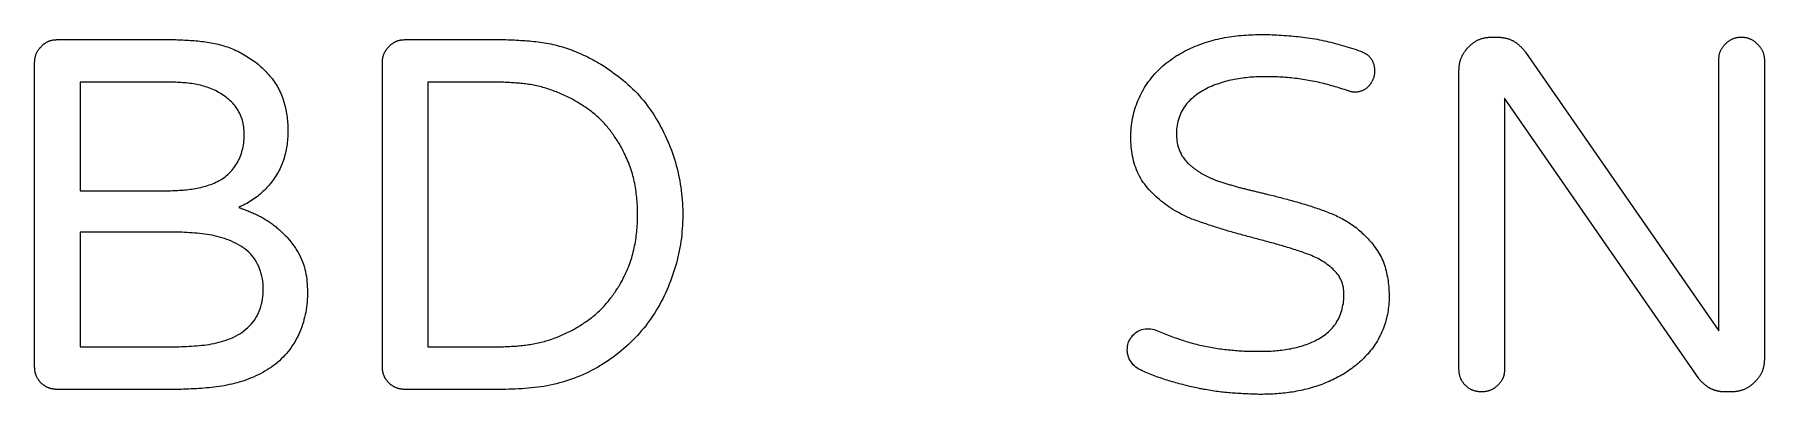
# Model space of a CAD drawing. Extents: x 36.3 to 102.8, y 188.6 to 194.6.
# Drawn here: x 36.34 to 65.16, y 188.58 to 194.58 of the extents above; entities that cross this region are included whole.
import ezdxf

# ---------------------------------------------------------------- set-up
doc = ezdxf.new("R2010")
doc.units = 0
doc.layers.add('CALQUE_1', color=7, linetype='CONTINUOUS')

msp = doc.modelspace()

# ---------------------------------------------------------------- linework, layer by layer
at = {"layer": 'CALQUE_1', "color": 7}
for points in [[(55.619, 191.509), (55.583, 191.525), (55.547, 191.541), (55.511, 191.558), (55.475, 191.575), (55.44, 191.592), (55.405, 191.61), (55.37, 191.629), (55.336, 191.648), (55.302, 191.669), (55.268, 191.69), (55.235, 191.712), (55.203, 191.735), (55.171, 191.758), (55.14, 191.782), (55.108, 191.807), (55.078, 191.832), (55.048, 191.858), (55.018, 191.884), (54.989, 191.911), (54.961, 191.938), (54.933, 191.967), (54.906, 191.996), (54.88, 192.026), (54.855, 192.056), (54.831, 192.088), (54.808, 192.12), (54.786, 192.153), (54.765, 192.187), (54.745, 192.221), (54.727, 192.256), (54.71, 192.292), (54.695, 192.329), (54.681, 192.366), (54.668, 192.403), (54.656, 192.441), (54.646, 192.479), (54.637, 192.518), (54.628, 192.557), (54.621, 192.596), (54.615, 192.635), (54.61, 192.674), (54.606, 192.714), (54.603, 192.753), (54.601, 192.793), (54.6, 192.832), (54.6, 192.872), (54.6, 192.911), (54.602, 192.951), (54.604, 192.99), (54.607, 193.03), (54.611, 193.069), (54.616, 193.109), (54.622, 193.148), (54.629, 193.187), (54.637, 193.225), (54.646, 193.264), (54.656, 193.302), (54.667, 193.34), (54.679, 193.378), (54.692, 193.415), (54.706, 193.453), (54.721, 193.489), (54.737, 193.525), (54.754, 193.561), (54.772, 193.597), (54.79, 193.631), (54.81, 193.666), (54.83, 193.7), (54.852, 193.733), (54.874, 193.766), (54.896, 193.799), (54.92, 193.831), (54.944, 193.862), (54.969, 193.893), (54.995, 193.923), (55.022, 193.952), (55.049, 193.98), (55.077, 194.008), (55.106, 194.035), (55.135, 194.062), (55.165, 194.088), (55.196, 194.113), (55.227, 194.137), (55.259, 194.16), (55.292, 194.183), (55.325, 194.205), (55.358, 194.227), (55.392, 194.247), (55.426, 194.267), (55.46, 194.287), (55.495, 194.305), (55.53, 194.323), (55.566, 194.341), (55.602, 194.358), (55.638, 194.374), (55.674, 194.389), (55.711, 194.404), (55.748, 194.418), (55.785, 194.432), (55.823, 194.445), (55.86, 194.457), (55.898, 194.469), (55.936, 194.48), (55.974, 194.491), (56.012, 194.5), (56.051, 194.51), (56.09, 194.518), (56.128, 194.526), (56.167, 194.534), (56.206, 194.54), (56.245, 194.547), (56.284, 194.552), (56.324, 194.557), (56.363, 194.562), (56.402, 194.566), (56.442, 194.57), (56.481, 194.573), (56.521, 194.576), (56.56, 194.578), (56.6, 194.58), (56.639, 194.582), (56.679, 194.583), (56.718, 194.584), (56.758, 194.584), (56.797, 194.584), (56.837, 194.584), (56.876, 194.583), (56.916, 194.583), (56.955, 194.582), (56.995, 194.58), (57.034, 194.578), (57.074, 194.576), (57.113, 194.574), (57.153, 194.571), (57.192, 194.569), (57.232, 194.565), (57.271, 194.562), (57.311, 194.558), (57.35, 194.554), (57.389, 194.55), (57.429, 194.546), (57.468, 194.541), (57.507, 194.536), (57.546, 194.53), (57.586, 194.524), (57.625, 194.518), (57.664, 194.512), (57.703, 194.505), (57.742, 194.498), (57.78, 194.49), (57.819, 194.482), (57.858, 194.474), (57.896, 194.465), (57.935, 194.456), (57.973, 194.446), (58.011, 194.436), (58.049, 194.426), (58.087, 194.415), (58.125, 194.404), (58.163, 194.392), (58.201, 194.381), (58.239, 194.369), (58.276, 194.357), (58.314, 194.345), (58.352, 194.333), (58.389, 194.321), (58.427, 194.308)], [(60.067, 193.991), (60.068, 194.003), (60.069, 194.015), (60.069, 194.027), (60.07, 194.039), (60.072, 194.051), (60.073, 194.063), (60.074, 194.075), (60.076, 194.087), (60.078, 194.099), (60.08, 194.111), (60.082, 194.123), (60.085, 194.134), (60.088, 194.146), (60.091, 194.158), (60.095, 194.169), (60.099, 194.181), (60.103, 194.192), (60.108, 194.203), (60.113, 194.214), (60.118, 194.225), (60.123, 194.236), (60.129, 194.247), (60.135, 194.257), (60.141, 194.268), (60.148, 194.278), (60.154, 194.288), (60.161, 194.298), (60.168, 194.308), (60.175, 194.317), (60.183, 194.327), (60.191, 194.336), (60.198, 194.346), (60.206, 194.355), (60.215, 194.364), (60.223, 194.372), (60.231, 194.381), (60.24, 194.389), (60.249, 194.398), (60.258, 194.406), (60.267, 194.414), (60.276, 194.422), (60.285, 194.43), (60.295, 194.437), (60.304, 194.444), (60.314, 194.451), (60.324, 194.458), (60.334, 194.465), (60.344, 194.471), (60.355, 194.478), (60.366, 194.483), (60.376, 194.489), (60.387, 194.494), (60.398, 194.5), (60.409, 194.504), (60.421, 194.509), (60.432, 194.513), (60.443, 194.517), (60.455, 194.52), (60.467, 194.524), (60.478, 194.526), (60.49, 194.529), (60.502, 194.531), (60.514, 194.533), (60.526, 194.535), (60.538, 194.536), (60.55, 194.537), (60.562, 194.539), (60.574, 194.54), (60.586, 194.541), (60.598, 194.541), (60.61, 194.542)], [(60.61, 194.542), (60.719, 194.542)], [(60.719, 194.542), (60.73, 194.541), (60.742, 194.54), (60.753, 194.539), (60.765, 194.538), (60.777, 194.537), (60.788, 194.535), (60.8, 194.534), (60.811, 194.532), (60.822, 194.53), (60.834, 194.528), (60.845, 194.526), (60.856, 194.523), (60.867, 194.521), (60.878, 194.518), (60.889, 194.514), (60.9, 194.511), (60.911, 194.507), (60.922, 194.502), (60.932, 194.498), (60.943, 194.493), (60.953, 194.488), (60.964, 194.483), (60.974, 194.477), (60.984, 194.471), (60.994, 194.465), (61.004, 194.459), (61.013, 194.452), (61.023, 194.446), (61.032, 194.439), (61.041, 194.431), (61.05, 194.424), (61.059, 194.417), (61.068, 194.409), (61.076, 194.401), (61.084, 194.393), (61.093, 194.385), (61.101, 194.377), (61.109, 194.369), (61.117, 194.361), (61.125, 194.352), (61.133, 194.344), (61.14, 194.335), (61.148, 194.326), (61.156, 194.318), (61.163, 194.309), (61.171, 194.3), (61.178, 194.292)], [(64.396, 194.158), (64.396, 194.168), (64.397, 194.178), (64.398, 194.188), (64.399, 194.198), (64.4, 194.208), (64.401, 194.218), (64.402, 194.228), (64.404, 194.238), (64.405, 194.248), (64.408, 194.258), (64.41, 194.267), (64.413, 194.277), (64.416, 194.287), (64.419, 194.296), (64.423, 194.306), (64.427, 194.315), (64.431, 194.324), (64.436, 194.333), (64.441, 194.342), (64.446, 194.351), (64.451, 194.359), (64.457, 194.367), (64.463, 194.376), (64.469, 194.384), (64.475, 194.392), (64.481, 194.399), (64.488, 194.407), (64.494, 194.415), (64.501, 194.422), (64.508, 194.429), (64.515, 194.436), (64.523, 194.443), (64.53, 194.45), (64.538, 194.457), (64.545, 194.464), (64.553, 194.47), (64.561, 194.476), (64.569, 194.482), (64.578, 194.487), (64.586, 194.493), (64.595, 194.498), (64.604, 194.503), (64.613, 194.507), (64.622, 194.511), (64.631, 194.515), (64.64, 194.519), (64.65, 194.523), (64.66, 194.526), (64.669, 194.529), (64.679, 194.531), (64.689, 194.534), (64.699, 194.536), (64.709, 194.537), (64.719, 194.539), (64.729, 194.54), (64.739, 194.541), (64.749, 194.542), (64.759, 194.542), (64.769, 194.542), (64.779, 194.542), (64.789, 194.542), (64.799, 194.541), (64.809, 194.541), (64.819, 194.54), (64.829, 194.538), (64.839, 194.537), (64.849, 194.535), (64.859, 194.533), (64.869, 194.53), (64.878, 194.528), (64.888, 194.525), (64.897, 194.521), (64.907, 194.518), (64.916, 194.514), (64.925, 194.51), (64.935, 194.505), (64.943, 194.501), (64.952, 194.496), (64.961, 194.491), (64.969, 194.485), (64.977, 194.479), (64.985, 194.473), (64.993, 194.467), (65.001, 194.461), (65.009, 194.454), (65.016, 194.447), (65.024, 194.44), (65.031, 194.433), (65.038, 194.426), (65.045, 194.419), (65.052, 194.412), (65.059, 194.405), (65.066, 194.397), (65.072, 194.39), (65.079, 194.382), (65.085, 194.374), (65.091, 194.366), (65.097, 194.358), (65.103, 194.349), (65.108, 194.341), (65.113, 194.332), (65.118, 194.323), (65.123, 194.314), (65.127, 194.305), (65.131, 194.296), (65.134, 194.286), (65.138, 194.277), (65.141, 194.267), (65.143, 194.258), (65.146, 194.248), (65.148, 194.238), (65.149, 194.228), (65.151, 194.218), (65.152, 194.208), (65.153, 194.198), (65.154, 194.188), (65.155, 194.178), (65.155, 194.168), (65.156, 194.158)], [(36.336, 194.116), (36.336, 194.125), (36.337, 194.133), (36.337, 194.141), (36.338, 194.15), (36.339, 194.158), (36.339, 194.166), (36.34, 194.175), (36.341, 194.183), (36.343, 194.191), (36.344, 194.2), (36.346, 194.208), (36.348, 194.216), (36.35, 194.224), (36.352, 194.232), (36.354, 194.24), (36.357, 194.248), (36.36, 194.256), (36.363, 194.264), (36.366, 194.272), (36.37, 194.279), (36.374, 194.287), (36.378, 194.295), (36.382, 194.302), (36.386, 194.309), (36.39, 194.316), (36.395, 194.323), (36.4, 194.33), (36.405, 194.337), (36.41, 194.344), (36.415, 194.35), (36.42, 194.357), (36.426, 194.363), (36.431, 194.37), (36.437, 194.376), (36.443, 194.382), (36.449, 194.388), (36.454, 194.394), (36.461, 194.4), (36.467, 194.406), (36.473, 194.411), (36.479, 194.417), (36.486, 194.422), (36.492, 194.427), (36.499, 194.432), (36.506, 194.437), (36.513, 194.442), (36.52, 194.447), (36.527, 194.451), (36.534, 194.456), (36.541, 194.46), (36.549, 194.464), (36.556, 194.467), (36.564, 194.471), (36.572, 194.474), (36.58, 194.477), (36.588, 194.48), (36.596, 194.483), (36.604, 194.485), (36.612, 194.488), (36.62, 194.49), (36.628, 194.491), (36.636, 194.493), (36.645, 194.494), (36.653, 194.495), (36.661, 194.496), (36.67, 194.497), (36.678, 194.498), (36.686, 194.499), (36.695, 194.499), (36.703, 194.5), (36.712, 194.501)], [(36.712, 194.501), (38.684, 194.501)], [(38.684, 194.501), (38.715, 194.499), (38.746, 194.498), (38.777, 194.496), (38.808, 194.495), (38.839, 194.493), (38.871, 194.492), (38.902, 194.49), (38.933, 194.488), (38.964, 194.486), (38.995, 194.483), (39.026, 194.481), (39.057, 194.478), (39.088, 194.475), (39.119, 194.471), (39.15, 194.467), (39.181, 194.463), (39.212, 194.459), (39.243, 194.454), (39.274, 194.448), (39.305, 194.442), (39.335, 194.436), (39.366, 194.429), (39.396, 194.422), (39.427, 194.414), (39.457, 194.406), (39.487, 194.397), (39.517, 194.388), (39.547, 194.378), (39.576, 194.368), (39.605, 194.357), (39.634, 194.345), (39.663, 194.333), (39.691, 194.32), (39.719, 194.306), (39.747, 194.292), (39.774, 194.277), (39.801, 194.262), (39.828, 194.246), (39.854, 194.23), (39.881, 194.214), (39.907, 194.197), (39.933, 194.18), (39.959, 194.162), (39.985, 194.145), (40.011, 194.127), (40.037, 194.109), (40.063, 194.091)], [(42.13, 194.116), (42.13, 194.125), (42.131, 194.133), (42.131, 194.141), (42.132, 194.15), (42.133, 194.158), (42.134, 194.166), (42.134, 194.175), (42.136, 194.183), (42.137, 194.191), (42.138, 194.2), (42.14, 194.208), (42.142, 194.216), (42.144, 194.224), (42.146, 194.232), (42.148, 194.24), (42.151, 194.248), (42.154, 194.256), (42.157, 194.264), (42.161, 194.272), (42.164, 194.279), (42.168, 194.287), (42.172, 194.295), (42.176, 194.302), (42.18, 194.309), (42.185, 194.316), (42.189, 194.323), (42.194, 194.33), (42.199, 194.337), (42.204, 194.344), (42.209, 194.35), (42.214, 194.357), (42.22, 194.363), (42.225, 194.37), (42.231, 194.376), (42.237, 194.382), (42.243, 194.388), (42.249, 194.394), (42.255, 194.4), (42.261, 194.406), (42.267, 194.411), (42.273, 194.417), (42.28, 194.422), (42.286, 194.427), (42.293, 194.432), (42.3, 194.437), (42.307, 194.442), (42.314, 194.447), (42.321, 194.451), (42.328, 194.456), (42.336, 194.46), (42.343, 194.464), (42.351, 194.467), (42.358, 194.471), (42.366, 194.474), (42.374, 194.477), (42.382, 194.48), (42.39, 194.483), (42.398, 194.485), (42.406, 194.488), (42.414, 194.49), (42.422, 194.491), (42.43, 194.493), (42.439, 194.494), (42.447, 194.495), (42.455, 194.496), (42.464, 194.497), (42.472, 194.498), (42.48, 194.499), (42.489, 194.499), (42.497, 194.5), (42.506, 194.501)], [(42.506, 194.501), (44.185, 194.501)], [(44.185, 194.501), (44.221, 194.499), (44.257, 194.497), (44.293, 194.496), (44.329, 194.494), (44.365, 194.492), (44.401, 194.49), (44.437, 194.488), (44.473, 194.486), (44.509, 194.483), (44.544, 194.481), (44.58, 194.478), (44.616, 194.474), (44.652, 194.471), (44.687, 194.467), (44.723, 194.462), (44.759, 194.457), (44.794, 194.452), (44.83, 194.447), (44.865, 194.44), (44.901, 194.434), (44.936, 194.427), (44.972, 194.419), (45.007, 194.411), (45.042, 194.402), (45.077, 194.393), (45.111, 194.384), (45.146, 194.374), (45.18, 194.363), (45.215, 194.352), (45.249, 194.34), (45.282, 194.328), (45.316, 194.315), (45.349, 194.302), (45.382, 194.288), (45.415, 194.273), (45.448, 194.258), (45.48, 194.243), (45.512, 194.227), (45.545, 194.211), (45.577, 194.195), (45.608, 194.178), (45.64, 194.161), (45.672, 194.144), (45.704, 194.127), (45.735, 194.109), (45.767, 194.092), (45.798, 194.074)], [(58.427, 194.308), (58.436, 194.304), (58.444, 194.301), (58.453, 194.297), (58.462, 194.293), (58.47, 194.288), (58.479, 194.284), (58.487, 194.28), (58.495, 194.276), (58.504, 194.271), (58.512, 194.266), (58.52, 194.262), (58.527, 194.257), (58.535, 194.251), (58.543, 194.246), (58.55, 194.24), (58.557, 194.234), (58.564, 194.228), (58.571, 194.221), (58.577, 194.215), (58.583, 194.208), (58.589, 194.2), (58.595, 194.193), (58.601, 194.185), (58.606, 194.177), (58.611, 194.169), (58.616, 194.161), (58.621, 194.153), (58.625, 194.145), (58.629, 194.136), (58.633, 194.127), (58.637, 194.119), (58.64, 194.11), (58.643, 194.101), (58.646, 194.092), (58.648, 194.083), (58.651, 194.074), (58.653, 194.065), (58.655, 194.055), (58.656, 194.046), (58.657, 194.037), (58.659, 194.027), (58.659, 194.018), (58.66, 194.009), (58.661, 193.999), (58.661, 193.99), (58.661, 193.98), (58.661, 193.971), (58.661, 193.962), (58.66, 193.952), (58.66, 193.943), (58.659, 193.934), (58.658, 193.924), (58.656, 193.915), (58.655, 193.906), (58.653, 193.897), (58.651, 193.887), (58.648, 193.878), (58.646, 193.869), (58.643, 193.86), (58.64, 193.852), (58.637, 193.843), (58.633, 193.834), (58.629, 193.826), (58.625, 193.817), (58.621, 193.809), (58.617, 193.8), (58.612, 193.792), (58.607, 193.784), (58.602, 193.776), (58.597, 193.768), (58.592, 193.761), (58.586, 193.753), (58.581, 193.746), (58.575, 193.738), (58.569, 193.731), (58.562, 193.724), (58.556, 193.717), (58.549, 193.711), (58.543, 193.704), (58.536, 193.698), (58.529, 193.692), (58.521, 193.686), (58.514, 193.68), (58.506, 193.675), (58.498, 193.669), (58.49, 193.665), (58.482, 193.66), (58.474, 193.656), (58.465, 193.652), (58.457, 193.648), (58.448, 193.644), (58.439, 193.641), (58.43, 193.638), (58.421, 193.635), (58.412, 193.633), (58.403, 193.631), (58.394, 193.629), (58.385, 193.627), (58.375, 193.626), (58.366, 193.625), (58.357, 193.624), (58.347, 193.623), (58.338, 193.623), (58.329, 193.623), (58.319, 193.623), (58.31, 193.624), (58.301, 193.625), (58.291, 193.627), (58.282, 193.628), (58.273, 193.63), (58.264, 193.632), (58.255, 193.635), (58.246, 193.638), (58.237, 193.641), (58.228, 193.644), (58.219, 193.647), (58.211, 193.65), (58.202, 193.653), (58.193, 193.657)], [(61.178, 194.292), (64.396, 189.645), (64.396, 194.158)], [(36.336, 189.044), (36.336, 194.116)], [(40.063, 194.091), (40.084, 194.07), (40.106, 194.049), (40.128, 194.027), (40.149, 194.006), (40.17, 193.984), (40.191, 193.962), (40.212, 193.94), (40.232, 193.918), (40.252, 193.895), (40.272, 193.872), (40.291, 193.849), (40.309, 193.825), (40.327, 193.801), (40.344, 193.776), (40.36, 193.751), (40.375, 193.725), (40.39, 193.699), (40.404, 193.672), (40.418, 193.645), (40.43, 193.617), (40.443, 193.589), (40.454, 193.561), (40.465, 193.533), (40.475, 193.504), (40.484, 193.475), (40.493, 193.446), (40.501, 193.417), (40.509, 193.387), (40.516, 193.358), (40.522, 193.328), (40.528, 193.299), (40.533, 193.269), (40.538, 193.239), (40.542, 193.209), (40.545, 193.179), (40.548, 193.149), (40.551, 193.119), (40.553, 193.088), (40.554, 193.058), (40.555, 193.028), (40.556, 192.998), (40.556, 192.968), (40.555, 192.937), (40.554, 192.907), (40.552, 192.877), (40.55, 192.847), (40.548, 192.817), (40.545, 192.787), (40.541, 192.757), (40.537, 192.727), (40.532, 192.697), (40.527, 192.667), (40.521, 192.638), (40.514, 192.608), (40.507, 192.579), (40.499, 192.55), (40.491, 192.521), (40.481, 192.492), (40.471, 192.463), (40.461, 192.435), (40.449, 192.407), (40.437, 192.379), (40.425, 192.352), (40.411, 192.325), (40.397, 192.298), (40.382, 192.272), (40.367, 192.246), (40.351, 192.22), (40.334, 192.195), (40.317, 192.17), (40.299, 192.146), (40.28, 192.122), (40.262, 192.098), (40.242, 192.075), (40.222, 192.052), (40.202, 192.03), (40.181, 192.008), (40.16, 191.987), (40.138, 191.966), (40.116, 191.945), (40.093, 191.925), (40.07, 191.905), (40.047, 191.886), (40.023, 191.868), (39.999, 191.85), (39.974, 191.833), (39.949, 191.816), (39.923, 191.801), (39.897, 191.785), (39.871, 191.77), (39.844, 191.756), (39.818, 191.742), (39.791, 191.728), (39.764, 191.715), (39.737, 191.701)], [(42.13, 189.044), (42.13, 194.116)], [(45.798, 194.074), (45.842, 194.044), (45.886, 194.014), (45.929, 193.983), (45.972, 193.952), (46.015, 193.921), (46.058, 193.889), (46.1, 193.856), (46.141, 193.823), (46.182, 193.789), (46.222, 193.754), (46.261, 193.719), (46.299, 193.682), (46.337, 193.644), (46.374, 193.606), (46.409, 193.566), (46.444, 193.526), (46.479, 193.485), (46.512, 193.444), (46.544, 193.401), (46.576, 193.359), (46.606, 193.315), (46.636, 193.271), (46.665, 193.227), (46.693, 193.181), (46.72, 193.136), (46.747, 193.09), (46.772, 193.043), (46.797, 192.996), (46.821, 192.948), (46.844, 192.9), (46.866, 192.852), (46.887, 192.803), (46.907, 192.754), (46.927, 192.705), (46.945, 192.655), (46.963, 192.605), (46.98, 192.555), (46.996, 192.504), (47.012, 192.453), (47.026, 192.402), (47.04, 192.35), (47.052, 192.299), (47.064, 192.247), (47.075, 192.195), (47.085, 192.143), (47.094, 192.09), (47.102, 192.038), (47.11, 191.985), (47.116, 191.932), (47.122, 191.88), (47.126, 191.827), (47.13, 191.774), (47.132, 191.721), (47.134, 191.667), (47.135, 191.614), (47.135, 191.561), (47.134, 191.508), (47.133, 191.455), (47.13, 191.402), (47.127, 191.349), (47.122, 191.296), (47.117, 191.243), (47.111, 191.19), (47.104, 191.137), (47.095, 191.085), (47.087, 191.032), (47.077, 190.98), (47.066, 190.928), (47.054, 190.876), (47.042, 190.825), (47.028, 190.773), (47.014, 190.722), (46.999, 190.671), (46.983, 190.621), (46.966, 190.57), (46.948, 190.52), (46.929, 190.47), (46.91, 190.421), (46.89, 190.372), (46.869, 190.323), (46.847, 190.274), (46.824, 190.226), (46.8, 190.179), (46.776, 190.132), (46.75, 190.085), (46.724, 190.038), (46.697, 189.993), (46.669, 189.947), (46.641, 189.903), (46.611, 189.858), (46.58, 189.815), (46.549, 189.772), (46.517, 189.73), (46.484, 189.688), (46.45, 189.648), (46.415, 189.607), (46.379, 189.568), (46.343, 189.529), (46.305, 189.491), (46.268, 189.454), (46.229, 189.417), (46.19, 189.381), (46.15, 189.346), (46.11, 189.311), (46.068, 189.278), (46.027, 189.245), (45.984, 189.213), (45.941, 189.181), (45.898, 189.151), (45.854, 189.121), (45.809, 189.092), (45.764, 189.064), (45.718, 189.038), (45.672, 189.012), (45.625, 188.986), (45.577, 188.962), (45.529, 188.939), (45.481, 188.917), (45.432, 188.896), (45.383, 188.876), (45.333, 188.856), (45.283, 188.838), (45.233, 188.821), (45.182, 188.805), (45.131, 188.789), (45.08, 188.775), (45.029, 188.762), (44.977, 188.75), (44.925, 188.738), (44.873, 188.728), (44.82, 188.719), (44.768, 188.711), (44.715, 188.704), (44.663, 188.698), (44.61, 188.692), (44.557, 188.688), (44.504, 188.684), (44.451, 188.68), (44.398, 188.677), (44.345, 188.674), (44.292, 188.672), (44.239, 188.67), (44.185, 188.668)], [(60.067, 189.002), (60.067, 193.991)], [(65.156, 194.158), (65.156, 189.169)], [(38.625, 193.79), (37.096, 193.79), (37.096, 191.977), (38.483, 191.977)], [(38.483, 191.977), (38.513, 191.978), (38.543, 191.979), (38.572, 191.979), (38.602, 191.98), (38.632, 191.982), (38.661, 191.983), (38.691, 191.984), (38.721, 191.986), (38.75, 191.988), (38.78, 191.99), (38.81, 191.992), (38.839, 191.995), (38.869, 191.998), (38.898, 192.001), (38.928, 192.004), (38.957, 192.008), (38.987, 192.013), (39.016, 192.018), (39.045, 192.023), (39.074, 192.029), (39.103, 192.036), (39.132, 192.043), (39.161, 192.05), (39.19, 192.058), (39.218, 192.067), (39.246, 192.077), (39.275, 192.087), (39.302, 192.098), (39.33, 192.109), (39.357, 192.122), (39.384, 192.135), (39.41, 192.149), (39.436, 192.164), (39.461, 192.18), (39.486, 192.196), (39.51, 192.214), (39.533, 192.232), (39.556, 192.252), (39.578, 192.272), (39.599, 192.293), (39.619, 192.315), (39.638, 192.338), (39.657, 192.361), (39.674, 192.386), (39.691, 192.41), (39.706, 192.436), (39.721, 192.462), (39.735, 192.488), (39.747, 192.515), (39.759, 192.543), (39.77, 192.571), (39.78, 192.599), (39.788, 192.627), (39.796, 192.656), (39.803, 192.685), (39.81, 192.714), (39.815, 192.743), (39.819, 192.773), (39.823, 192.802), (39.826, 192.832), (39.827, 192.862), (39.828, 192.891), (39.829, 192.921), (39.828, 192.951), (39.827, 192.981), (39.824, 193.011), (39.821, 193.04), (39.817, 193.07), (39.812, 193.099), (39.805, 193.128), (39.797, 193.157), (39.789, 193.185), (39.778, 193.213), (39.767, 193.241), (39.754, 193.268), (39.741, 193.294), (39.726, 193.32), (39.71, 193.346), (39.693, 193.37), (39.675, 193.394), (39.656, 193.417), (39.636, 193.439), (39.616, 193.461), (39.594, 193.481), (39.572, 193.501), (39.549, 193.521), (39.526, 193.539), (39.502, 193.557), (39.477, 193.574), (39.452, 193.59), (39.427, 193.606), (39.401, 193.621), (39.375, 193.635), (39.349, 193.649), (39.322, 193.661), (39.295, 193.674), (39.267, 193.685), (39.239, 193.696), (39.211, 193.706), (39.183, 193.715), (39.155, 193.724), (39.126, 193.732), (39.097, 193.739), (39.068, 193.746), (39.039, 193.752), (39.01, 193.758), (38.981, 193.763), (38.951, 193.767), (38.922, 193.771), (38.892, 193.774), (38.863, 193.777), (38.833, 193.78), (38.803, 193.782), (38.774, 193.784), (38.744, 193.785), (38.714, 193.787), (38.685, 193.788), (38.655, 193.789), (38.625, 193.79)], [(44.093, 193.79), (42.89, 193.79), (42.89, 189.378), (44.093, 189.378)], [(45.297, 193.506), (45.273, 193.518), (45.249, 193.529), (45.225, 193.54), (45.201, 193.552), (45.176, 193.563), (45.152, 193.574), (45.128, 193.585), (45.104, 193.596), (45.079, 193.606), (45.055, 193.617), (45.031, 193.627), (45.006, 193.637), (44.981, 193.646), (44.956, 193.656), (44.931, 193.664), (44.906, 193.673), (44.881, 193.681), (44.855, 193.689), (44.83, 193.697), (44.804, 193.704), (44.779, 193.711), (44.753, 193.717), (44.727, 193.723), (44.701, 193.729), (44.675, 193.734), (44.649, 193.74), (44.623, 193.744), (44.596, 193.749), (44.57, 193.753), (44.544, 193.757), (44.517, 193.761), (44.491, 193.764), (44.465, 193.767), (44.438, 193.77), (44.412, 193.772), (44.385, 193.774), (44.359, 193.776), (44.332, 193.778), (44.306, 193.78), (44.279, 193.782), (44.253, 193.783), (44.226, 193.784), (44.2, 193.786), (44.173, 193.787), (44.147, 193.788), (44.12, 193.789), (44.093, 193.79)], [(58.193, 193.657), (58.162, 193.666), (58.131, 193.676), (58.1, 193.686), (58.068, 193.695), (58.037, 193.705), (58.006, 193.714), (57.975, 193.723), (57.943, 193.732), (57.912, 193.741), (57.881, 193.75), (57.849, 193.758), (57.817, 193.766), (57.786, 193.774), (57.754, 193.782), (57.722, 193.789), (57.691, 193.796), (57.659, 193.803), (57.627, 193.809), (57.595, 193.815), (57.562, 193.821), (57.53, 193.826), (57.498, 193.832), (57.466, 193.836), (57.434, 193.841), (57.401, 193.846), (57.369, 193.85), (57.336, 193.854), (57.304, 193.857), (57.271, 193.861), (57.239, 193.864), (57.207, 193.867), (57.174, 193.869), (57.141, 193.872), (57.109, 193.874), (57.076, 193.876), (57.044, 193.878), (57.011, 193.879), (56.979, 193.88), (56.946, 193.881), (56.913, 193.882), (56.881, 193.882), (56.848, 193.882), (56.816, 193.882), (56.783, 193.881), (56.75, 193.881), (56.718, 193.879), (56.685, 193.878), (56.652, 193.876), (56.62, 193.874), (56.587, 193.872), (56.555, 193.869), (56.522, 193.865), (56.49, 193.862), (56.458, 193.858), (56.425, 193.853), (56.393, 193.848), (56.361, 193.842), (56.329, 193.836), (56.297, 193.83), (56.265, 193.823), (56.233, 193.816), (56.201, 193.808), (56.17, 193.799), (56.138, 193.791), (56.107, 193.781), (56.076, 193.771), (56.045, 193.76), (56.014, 193.749), (55.984, 193.738), (55.954, 193.725), (55.924, 193.712), (55.894, 193.699), (55.865, 193.684), (55.836, 193.669), (55.807, 193.653), (55.779, 193.637), (55.751, 193.62), (55.724, 193.602), (55.697, 193.583), (55.671, 193.563), (55.645, 193.543), (55.62, 193.521), (55.596, 193.499), (55.573, 193.476), (55.551, 193.452), (55.53, 193.427), (55.51, 193.401), (55.491, 193.374), (55.473, 193.347), (55.456, 193.319), (55.441, 193.29), (55.427, 193.26), (55.414, 193.23), (55.403, 193.199), (55.393, 193.168), (55.384, 193.136), (55.377, 193.104), (55.371, 193.072), (55.367, 193.04), (55.363, 193.007), (55.361, 192.974), (55.36, 192.942), (55.361, 192.909), (55.362, 192.876), (55.365, 192.844), (55.368, 192.811), (55.374, 192.779), (55.38, 192.747), (55.388, 192.715), (55.398, 192.684), (55.409, 192.653), (55.422, 192.623), (55.436, 192.594), (55.452, 192.565), (55.47, 192.538), (55.49, 192.512), (55.51, 192.487), (55.531, 192.461), (55.552, 192.436)], [(46.099, 192.729), (46.086, 192.749), (46.073, 192.77), (46.06, 192.79), (46.047, 192.81), (46.034, 192.83), (46.02, 192.85), (46.007, 192.87), (45.993, 192.89), (45.98, 192.91), (45.966, 192.93), (45.952, 192.949), (45.938, 192.969), (45.923, 192.988), (45.909, 193.007), (45.894, 193.026), (45.878, 193.044), (45.863, 193.063), (45.847, 193.081), (45.831, 193.099), (45.815, 193.117), (45.798, 193.134), (45.781, 193.151), (45.764, 193.168), (45.747, 193.185), (45.729, 193.202), (45.711, 193.218), (45.693, 193.234), (45.675, 193.25), (45.656, 193.265), (45.638, 193.28), (45.619, 193.295), (45.6, 193.31), (45.58, 193.324), (45.561, 193.338), (45.541, 193.352), (45.521, 193.366), (45.501, 193.379), (45.481, 193.392), (45.461, 193.405), (45.441, 193.418), (45.42, 193.431), (45.4, 193.444), (45.379, 193.456), (45.359, 193.469), (45.338, 193.481), (45.317, 193.494), (45.297, 193.506)], [(64.061, 188.851), (60.827, 193.523), (60.827, 189.002)], [(46.099, 190.431), (46.114, 190.461), (46.129, 190.491), (46.144, 190.522), (46.159, 190.552), (46.173, 190.583), (46.187, 190.613), (46.201, 190.644), (46.214, 190.675), (46.228, 190.706), (46.24, 190.737), (46.252, 190.768), (46.263, 190.8), (46.274, 190.832), (46.284, 190.864), (46.294, 190.896), (46.303, 190.929), (46.311, 190.962), (46.319, 190.994), (46.326, 191.027), (46.333, 191.061), (46.339, 191.094), (46.345, 191.127), (46.351, 191.16), (46.356, 191.194), (46.36, 191.227), (46.364, 191.261), (46.368, 191.294), (46.371, 191.328), (46.374, 191.361), (46.377, 191.395), (46.379, 191.429), (46.381, 191.462), (46.382, 191.496), (46.383, 191.53), (46.383, 191.563), (46.383, 191.597), (46.383, 191.631), (46.382, 191.664), (46.381, 191.698), (46.379, 191.732), (46.377, 191.765), (46.375, 191.799), (46.372, 191.833), (46.369, 191.866), (46.365, 191.9), (46.361, 191.933), (46.357, 191.967), (46.352, 192), (46.346, 192.033), (46.341, 192.067), (46.334, 192.1), (46.327, 192.133), (46.32, 192.166), (46.312, 192.199), (46.304, 192.231), (46.295, 192.264), (46.286, 192.296), (46.276, 192.328), (46.265, 192.36), (46.253, 192.392), (46.241, 192.423), (46.229, 192.455), (46.216, 192.486), (46.202, 192.516), (46.188, 192.547), (46.174, 192.578), (46.159, 192.608), (46.144, 192.638), (46.129, 192.669), (46.114, 192.699), (46.099, 192.729)], [(55.552, 192.436), (55.562, 192.429), (55.571, 192.421), (55.581, 192.413), (55.59, 192.405), (55.6, 192.397), (55.609, 192.389), (55.619, 192.382), (55.628, 192.374), (55.638, 192.366), (55.647, 192.359), (55.657, 192.351), (55.667, 192.344), (55.677, 192.336), (55.687, 192.329), (55.697, 192.322), (55.707, 192.315), (55.717, 192.308), (55.727, 192.301), (55.737, 192.295), (55.748, 192.288), (55.758, 192.282), (55.769, 192.275), (55.779, 192.269), (55.79, 192.263), (55.8, 192.257), (55.811, 192.251), (55.822, 192.245), (55.833, 192.239), (55.844, 192.233), (55.855, 192.228), (55.866, 192.222), (55.877, 192.217), (55.888, 192.212), (55.899, 192.207), (55.91, 192.201), (55.921, 192.196), (55.932, 192.191), (55.944, 192.186), (55.955, 192.182), (55.966, 192.177), (55.977, 192.172), (55.989, 192.167), (56, 192.163), (56.011, 192.158), (56.023, 192.153), (56.034, 192.149), (56.045, 192.144)], [(56.045, 192.144), (56.063, 192.139), (56.08, 192.133), (56.097, 192.128), (56.114, 192.123), (56.131, 192.117), (56.148, 192.112), (56.165, 192.107), (56.182, 192.101), (56.199, 192.096), (56.216, 192.091), (56.233, 192.086), (56.25, 192.081), (56.267, 192.076), (56.285, 192.071), (56.302, 192.066), (56.319, 192.061), (56.336, 192.056), (56.353, 192.051), (56.371, 192.047), (56.388, 192.042), (56.405, 192.037), (56.422, 192.033), (56.44, 192.028), (56.457, 192.024), (56.474, 192.019), (56.492, 192.015), (56.509, 192.011), (56.526, 192.006), (56.543, 192.002), (56.561, 191.998), (56.578, 191.993), (56.595, 191.989), (56.613, 191.985), (56.63, 191.98), (56.648, 191.976), (56.665, 191.972), (56.682, 191.968), (56.7, 191.964), (56.717, 191.96), (56.734, 191.955), (56.752, 191.951), (56.769, 191.947), (56.787, 191.943), (56.804, 191.939), (56.821, 191.935), (56.839, 191.931), (56.856, 191.927)], [(39.737, 191.701), (39.756, 191.694), (39.776, 191.687), (39.795, 191.68), (39.815, 191.672), (39.834, 191.665), (39.853, 191.658), (39.873, 191.65), (39.892, 191.643), (39.911, 191.635), (39.931, 191.627), (39.95, 191.619), (39.969, 191.611), (39.988, 191.603), (40.007, 191.594), (40.026, 191.586), (40.044, 191.577), (40.063, 191.568), (40.082, 191.558), (40.1, 191.549), (40.118, 191.539), (40.136, 191.529), (40.155, 191.518), (40.172, 191.508), (40.19, 191.497), (40.208, 191.486), (40.225, 191.475), (40.243, 191.463), (40.26, 191.451), (40.277, 191.439), (40.293, 191.427), (40.31, 191.414), (40.326, 191.402), (40.342, 191.389), (40.358, 191.376), (40.374, 191.362), (40.39, 191.349), (40.405, 191.335), (40.421, 191.321), (40.436, 191.307), (40.451, 191.293), (40.466, 191.278), (40.481, 191.264), (40.496, 191.25), (40.511, 191.235), (40.526, 191.221), (40.541, 191.206), (40.556, 191.191)], [(56.856, 191.927), (56.883, 191.92), (56.91, 191.913), (56.937, 191.907), (56.964, 191.9), (56.991, 191.893), (57.017, 191.886), (57.044, 191.88), (57.071, 191.873), (57.098, 191.866), (57.125, 191.859), (57.152, 191.852), (57.178, 191.845), (57.205, 191.838), (57.232, 191.831), (57.259, 191.823), (57.285, 191.816), (57.312, 191.808), (57.339, 191.801), (57.365, 191.793), (57.392, 191.785), (57.419, 191.778), (57.445, 191.77), (57.472, 191.762), (57.498, 191.754), (57.525, 191.746), (57.551, 191.737), (57.578, 191.729), (57.604, 191.721), (57.63, 191.712), (57.657, 191.703), (57.683, 191.695), (57.709, 191.686), (57.736, 191.677), (57.762, 191.668), (57.788, 191.659), (57.814, 191.649), (57.84, 191.639), (57.866, 191.63), (57.892, 191.62), (57.917, 191.609), (57.943, 191.599), (57.968, 191.588), (57.994, 191.577), (58.019, 191.565), (58.044, 191.553), (58.069, 191.541), (58.094, 191.529), (58.119, 191.516), (58.143, 191.503), (58.167, 191.489), (58.191, 191.475), (58.215, 191.461), (58.238, 191.446), (58.262, 191.431), (58.284, 191.415), (58.307, 191.399), (58.329, 191.383), (58.352, 191.366), (58.373, 191.348), (58.395, 191.331), (58.415, 191.313), (58.436, 191.294), (58.456, 191.275), (58.476, 191.256), (58.496, 191.237), (58.515, 191.217), (58.535, 191.197), (58.554, 191.177), (58.573, 191.157), (58.592, 191.136), (58.611, 191.116)], [(57.5, 190.941), (57.473, 190.95), (57.447, 190.959), (57.421, 190.968), (57.395, 190.976), (57.369, 190.985), (57.342, 190.994), (57.316, 191.003), (57.29, 191.011), (57.263, 191.02), (57.237, 191.028), (57.21, 191.036), (57.184, 191.044), (57.157, 191.052), (57.131, 191.06), (57.104, 191.067), (57.078, 191.075), (57.051, 191.083), (57.024, 191.09), (56.998, 191.098), (56.971, 191.105), (56.944, 191.112), (56.918, 191.12), (56.891, 191.127), (56.864, 191.134), (56.838, 191.141), (56.811, 191.149), (56.784, 191.156), (56.757, 191.163), (56.731, 191.17), (56.704, 191.177), (56.677, 191.184), (56.65, 191.192), (56.624, 191.199), (56.597, 191.206), (56.57, 191.213), (56.544, 191.22), (56.517, 191.227), (56.49, 191.235), (56.463, 191.242), (56.437, 191.249), (56.41, 191.257), (56.383, 191.264), (56.357, 191.271), (56.33, 191.279), (56.303, 191.286), (56.277, 191.294), (56.25, 191.302), (56.224, 191.309), (56.197, 191.317), (56.17, 191.325), (56.144, 191.333), (56.117, 191.341), (56.091, 191.349), (56.065, 191.357), (56.038, 191.365), (56.012, 191.374), (55.985, 191.382), (55.959, 191.391), (55.933, 191.399), (55.906, 191.408), (55.88, 191.417), (55.854, 191.426), (55.828, 191.435), (55.802, 191.444), (55.776, 191.453), (55.75, 191.462), (55.723, 191.472), (55.697, 191.481), (55.671, 191.49), (55.645, 191.5), (55.619, 191.509)], [(38.667, 191.292), (37.096, 191.292), (37.096, 189.378), (38.659, 189.378)], [(38.659, 189.378), (38.701, 189.379), (38.742, 189.38), (38.784, 189.381), (38.826, 189.383), (38.868, 189.385), (38.91, 189.387), (38.951, 189.389), (38.993, 189.392), (39.035, 189.395), (39.077, 189.398), (39.118, 189.403), (39.16, 189.407), (39.201, 189.413), (39.243, 189.419), (39.284, 189.426), (39.325, 189.434), (39.366, 189.443), (39.407, 189.453), (39.447, 189.464), (39.488, 189.476), (39.527, 189.489), (39.567, 189.504), (39.606, 189.519), (39.644, 189.536), (39.682, 189.555), (39.719, 189.575), (39.755, 189.596), (39.79, 189.619), (39.824, 189.644), (39.857, 189.67), (39.888, 189.698), (39.918, 189.728), (39.947, 189.759), (39.973, 189.791), (39.998, 189.825), (40.021, 189.86), (40.042, 189.897), (40.061, 189.934), (40.078, 189.972), (40.094, 190.012), (40.107, 190.051), (40.118, 190.092), (40.127, 190.132), (40.135, 190.174), (40.14, 190.215), (40.144, 190.257), (40.146, 190.299), (40.146, 190.342), (40.145, 190.384), (40.142, 190.427), (40.137, 190.47), (40.13, 190.512), (40.122, 190.554), (40.111, 190.596), (40.099, 190.637), (40.085, 190.677), (40.069, 190.717), (40.052, 190.755), (40.032, 190.792), (40.01, 190.828), (39.986, 190.862), (39.96, 190.895), (39.933, 190.926), (39.903, 190.955), (39.872, 190.983), (39.839, 191.009), (39.805, 191.034), (39.769, 191.058), (39.732, 191.08), (39.695, 191.1), (39.656, 191.119), (39.617, 191.137), (39.577, 191.154), (39.537, 191.169), (39.497, 191.183), (39.456, 191.196), (39.415, 191.208), (39.374, 191.218), (39.333, 191.228), (39.292, 191.237), (39.251, 191.244), (39.21, 191.251), (39.168, 191.257), (39.127, 191.263), (39.085, 191.267), (39.044, 191.272), (39.002, 191.275), (38.96, 191.278), (38.918, 191.281), (38.877, 191.283), (38.835, 191.285), (38.793, 191.287), (38.751, 191.289), (38.709, 191.29), (38.667, 191.292)], [(40.556, 191.191), (40.582, 191.158), (40.609, 191.124), (40.635, 191.091), (40.66, 191.057), (40.684, 191.022), (40.707, 190.986), (40.729, 190.95), (40.749, 190.913), (40.768, 190.875), (40.785, 190.836), (40.8, 190.796), (40.814, 190.756), (40.827, 190.715), (40.838, 190.674), (40.847, 190.632), (40.856, 190.59), (40.863, 190.548), (40.869, 190.506), (40.873, 190.464), (40.877, 190.422), (40.879, 190.379), (40.881, 190.337), (40.882, 190.294), (40.881, 190.252), (40.88, 190.209), (40.878, 190.167), (40.875, 190.124), (40.871, 190.082), (40.865, 190.04), (40.859, 189.997), (40.852, 189.955), (40.844, 189.914), (40.835, 189.872), (40.824, 189.831), (40.813, 189.79), (40.8, 189.749), (40.786, 189.709), (40.771, 189.669), (40.755, 189.629), (40.738, 189.59), (40.72, 189.552), (40.7, 189.514), (40.68, 189.477), (40.658, 189.44), (40.635, 189.404), (40.611, 189.369), (40.586, 189.335), (40.56, 189.301), (40.533, 189.268), (40.504, 189.236), (40.475, 189.205), (40.445, 189.175), (40.414, 189.146), (40.382, 189.118), (40.349, 189.091), (40.316, 189.065), (40.281, 189.039), (40.246, 189.015), (40.21, 188.992), (40.174, 188.97), (40.137, 188.949), (40.099, 188.929), (40.061, 188.91), (40.023, 188.892), (39.984, 188.874), (39.945, 188.858), (39.905, 188.842), (39.865, 188.827), (39.825, 188.813), (39.784, 188.8), (39.743, 188.788), (39.703, 188.777), (39.661, 188.766), (39.62, 188.756), (39.578, 188.747), (39.537, 188.738), (39.495, 188.73), (39.453, 188.723), (39.411, 188.716), (39.369, 188.71), (39.327, 188.705), (39.285, 188.7), (39.243, 188.695), (39.2, 188.692), (39.158, 188.688), (39.116, 188.685), (39.073, 188.682), (39.031, 188.68), (38.989, 188.677), (38.946, 188.675), (38.904, 188.674), (38.861, 188.672), (38.819, 188.67), (38.776, 188.669), (38.734, 188.668)], [(58.611, 191.116), (58.631, 191.089), (58.651, 191.062), (58.67, 191.035), (58.689, 191.007), (58.708, 190.979), (58.726, 190.951), (58.743, 190.923), (58.759, 190.894), (58.775, 190.865), (58.789, 190.834), (58.802, 190.804), (58.814, 190.773), (58.825, 190.741), (58.836, 190.709), (58.845, 190.677), (58.854, 190.645), (58.861, 190.612), (58.868, 190.579), (58.875, 190.546), (58.88, 190.513), (58.886, 190.48), (58.89, 190.447), (58.894, 190.414), (58.897, 190.38), (58.899, 190.347), (58.901, 190.314), (58.903, 190.281), (58.903, 190.247), (58.903, 190.214), (58.903, 190.18), (58.902, 190.147), (58.9, 190.114), (58.898, 190.08), (58.894, 190.047), (58.89, 190.014), (58.886, 189.981), (58.88, 189.948), (58.874, 189.915), (58.867, 189.882), (58.86, 189.85), (58.851, 189.817), (58.842, 189.785), (58.832, 189.753), (58.821, 189.722), (58.809, 189.69), (58.797, 189.659), (58.784, 189.629), (58.77, 189.598), (58.755, 189.568), (58.74, 189.538), (58.724, 189.509), (58.708, 189.48), (58.691, 189.451), (58.673, 189.423), (58.654, 189.395), (58.635, 189.368), (58.615, 189.341), (58.594, 189.315), (58.573, 189.289), (58.552, 189.263), (58.529, 189.238), (58.507, 189.214), (58.483, 189.19), (58.459, 189.166), (58.435, 189.143), (58.41, 189.121), (58.385, 189.099), (58.36, 189.078), (58.334, 189.057), (58.307, 189.036), (58.28, 189.016), (58.253, 188.997), (58.226, 188.978), (58.198, 188.959), (58.17, 188.941), (58.141, 188.924), (58.112, 188.907), (58.083, 188.891), (58.054, 188.875), (58.024, 188.859), (57.995, 188.844), (57.965, 188.829), (57.934, 188.815), (57.904, 188.802), (57.873, 188.788), (57.842, 188.776), (57.811, 188.763), (57.78, 188.751), (57.749, 188.74), (57.717, 188.729), (57.685, 188.718), (57.654, 188.708), (57.622, 188.699), (57.59, 188.689), (57.557, 188.68), (57.525, 188.672), (57.493, 188.664), (57.46, 188.656), (57.427, 188.649), (57.395, 188.642), (57.362, 188.636), (57.329, 188.63), (57.296, 188.624), (57.263, 188.619), (57.23, 188.615), (57.197, 188.61), (57.164, 188.607), (57.131, 188.603), (57.098, 188.6), (57.064, 188.598), (57.031, 188.595), (56.998, 188.593), (56.964, 188.591), (56.931, 188.59), (56.898, 188.588), (56.864, 188.587), (56.831, 188.586), (56.798, 188.585), (56.764, 188.584)], [(56.764, 188.584), (56.734, 188.585), (56.704, 188.586), (56.675, 188.587), (56.645, 188.588), (56.615, 188.589), (56.585, 188.591), (56.555, 188.592), (56.525, 188.593), (56.495, 188.595), (56.466, 188.596), (56.436, 188.598), (56.406, 188.599), (56.376, 188.601), (56.346, 188.603), (56.317, 188.605), (56.287, 188.607), (56.257, 188.61), (56.227, 188.612), (56.198, 188.615), (56.168, 188.618), (56.138, 188.621), (56.109, 188.624), (56.079, 188.628), (56.05, 188.631), (56.02, 188.635), (55.991, 188.64), (55.961, 188.644), (55.932, 188.649), (55.902, 188.653), (55.873, 188.658), (55.843, 188.664), (55.814, 188.669), (55.785, 188.675), (55.755, 188.68), (55.726, 188.686), (55.697, 188.693), (55.668, 188.699), (55.639, 188.705), (55.609, 188.712), (55.58, 188.719), (55.551, 188.726), (55.522, 188.733), (55.493, 188.74), (55.464, 188.748), (55.435, 188.755), (55.406, 188.763), (55.378, 188.771), (55.349, 188.779), (55.32, 188.787), (55.291, 188.795), (55.263, 188.804), (55.234, 188.812), (55.205, 188.821), (55.177, 188.83), (55.148, 188.839), (55.12, 188.849), (55.092, 188.858), (55.064, 188.868), (55.035, 188.878), (55.007, 188.888), (54.979, 188.899), (54.952, 188.91), (54.924, 188.921), (54.896, 188.932), (54.869, 188.943), (54.841, 188.955), (54.814, 188.967), (54.787, 188.98), (54.76, 188.993), (54.733, 189.006), (54.708, 189.022), (54.684, 189.039), (54.661, 189.059), (54.64, 189.08), (54.62, 189.103), (54.603, 189.127), (54.587, 189.152), (54.574, 189.179), (54.563, 189.207), (54.554, 189.235), (54.547, 189.265), (54.543, 189.294), (54.541, 189.324), (54.542, 189.354), (54.545, 189.384), (54.55, 189.413), (54.558, 189.442), (54.569, 189.47), (54.581, 189.497), (54.596, 189.523), (54.614, 189.547), (54.633, 189.57), (54.654, 189.591), (54.677, 189.611), (54.701, 189.628), (54.727, 189.643), (54.755, 189.655), (54.783, 189.665), (54.812, 189.672), (54.842, 189.677), (54.871, 189.679), (54.901, 189.678), (54.931, 189.676), (54.961, 189.671), (54.99, 189.664), (55.018, 189.655), (55.046, 189.644), (55.074, 189.633), (55.101, 189.622), (55.129, 189.611), (55.157, 189.6), (55.185, 189.589), (55.213, 189.578), (55.24, 189.568), (55.268, 189.557), (55.296, 189.547), (55.324, 189.536), (55.352, 189.526), (55.38, 189.516), (55.409, 189.506), (55.437, 189.497), (55.465, 189.487), (55.493, 189.478), (55.522, 189.469), (55.55, 189.46), (55.579, 189.452), (55.608, 189.443), (55.636, 189.435), (55.665, 189.428), (55.694, 189.42), (55.723, 189.413), (55.752, 189.406), (55.781, 189.4), (55.811, 189.393), (55.84, 189.387), (55.869, 189.381), (55.898, 189.375), (55.928, 189.37), (55.957, 189.365), (55.987, 189.36), (56.016, 189.355), (56.046, 189.351), (56.075, 189.346), (56.105, 189.342), (56.135, 189.338), (56.164, 189.335), (56.194, 189.331), (56.224, 189.328), (56.253, 189.325), (56.283, 189.322), (56.313, 189.32), (56.342, 189.317), (56.372, 189.315), (56.402, 189.313), (56.432, 189.311), (56.462, 189.31), (56.491, 189.308), (56.521, 189.307), (56.551, 189.306), (56.581, 189.305), (56.611, 189.304), (56.641, 189.303), (56.67, 189.303), (56.7, 189.303), (56.73, 189.303), (56.76, 189.303), (56.79, 189.303), (56.82, 189.303), (56.85, 189.304), (56.88, 189.305), (56.91, 189.306), (56.94, 189.308), (56.969, 189.31), (56.999, 189.312), (57.029, 189.314), (57.059, 189.317), (57.089, 189.32), (57.118, 189.324), (57.148, 189.328), (57.178, 189.332), (57.207, 189.336), (57.237, 189.342), (57.266, 189.347), (57.295, 189.353), (57.325, 189.359), (57.354, 189.366), (57.383, 189.374), (57.412, 189.382), (57.441, 189.39), (57.47, 189.399), (57.499, 189.409), (57.528, 189.419), (57.557, 189.43), (57.585, 189.441), (57.613, 189.453), (57.641, 189.465), (57.669, 189.479), (57.696, 189.493), (57.723, 189.507), (57.749, 189.522), (57.775, 189.538), (57.8, 189.555), (57.825, 189.572), (57.849, 189.59), (57.873, 189.609), (57.895, 189.629), (57.917, 189.649), (57.938, 189.67), (57.958, 189.692), (57.977, 189.715), (57.996, 189.739), (58.013, 189.763), (58.029, 189.789), (58.044, 189.815), (58.058, 189.841), (58.071, 189.868), (58.084, 189.896), (58.095, 189.925), (58.105, 189.953), (58.114, 189.982), (58.122, 190.012), (58.129, 190.042), (58.135, 190.072), (58.141, 190.102), (58.145, 190.132), (58.148, 190.163), (58.15, 190.193), (58.151, 190.224), (58.151, 190.254), (58.151, 190.284), (58.149, 190.314), (58.146, 190.344), (58.141, 190.373), (58.135, 190.402), (58.127, 190.431), (58.118, 190.46), (58.106, 190.487), (58.093, 190.514), (58.079, 190.541), (58.063, 190.566), (58.045, 190.59), (58.026, 190.613), (58.006, 190.635), (57.985, 190.657), (57.964, 190.677), (57.941, 190.697), (57.919, 190.717), (57.895, 190.735), (57.871, 190.753), (57.847, 190.771), (57.822, 190.787), (57.797, 190.803), (57.772, 190.819), (57.746, 190.834), (57.719, 190.848), (57.693, 190.862), (57.666, 190.874), (57.639, 190.886), (57.611, 190.898), (57.583, 190.909), (57.556, 190.92), (57.528, 190.93), (57.5, 190.941)], [(45.297, 189.654), (45.317, 189.666), (45.338, 189.679), (45.358, 189.692), (45.379, 189.704), (45.399, 189.717), (45.419, 189.73), (45.44, 189.743), (45.46, 189.756), (45.48, 189.769), (45.5, 189.783), (45.52, 189.796), (45.54, 189.81), (45.559, 189.824), (45.579, 189.838), (45.598, 189.852), (45.617, 189.867), (45.636, 189.882), (45.654, 189.897), (45.673, 189.912), (45.691, 189.928), (45.709, 189.944), (45.727, 189.96), (45.745, 189.977), (45.762, 189.993), (45.779, 190.01), (45.796, 190.028), (45.813, 190.045), (45.829, 190.063), (45.845, 190.081), (45.861, 190.099), (45.877, 190.117), (45.892, 190.136), (45.907, 190.154), (45.922, 190.173), (45.936, 190.192), (45.951, 190.212), (45.965, 190.231), (45.979, 190.251), (45.992, 190.27), (46.006, 190.29), (46.02, 190.31), (46.033, 190.33), (46.046, 190.35), (46.06, 190.37), (46.073, 190.39), (46.086, 190.411), (46.099, 190.431)], [(44.093, 189.378), (44.12, 189.379), (44.146, 189.38), (44.173, 189.381), (44.199, 189.382), (44.226, 189.383), (44.252, 189.385), (44.279, 189.386), (44.305, 189.388), (44.332, 189.389), (44.358, 189.391), (44.385, 189.393), (44.411, 189.395), (44.438, 189.398), (44.464, 189.401), (44.49, 189.403), (44.517, 189.407), (44.543, 189.41), (44.569, 189.414), (44.595, 189.418), (44.622, 189.422), (44.648, 189.427), (44.674, 189.432), (44.7, 189.437), (44.726, 189.443), (44.752, 189.449), (44.778, 189.455), (44.803, 189.462), (44.829, 189.468), (44.854, 189.476), (44.88, 189.483), (44.905, 189.491), (44.93, 189.5), (44.955, 189.508), (44.98, 189.517), (45.005, 189.527), (45.03, 189.536), (45.054, 189.546), (45.079, 189.556), (45.103, 189.566), (45.128, 189.577), (45.152, 189.588), (45.176, 189.598), (45.2, 189.609), (45.224, 189.62), (45.249, 189.631), (45.273, 189.643), (45.297, 189.654)], [(65.156, 189.169), (65.155, 189.157), (65.154, 189.145), (65.153, 189.133), (65.152, 189.121), (65.151, 189.109), (65.15, 189.097), (65.149, 189.085), (65.147, 189.073), (65.145, 189.061), (65.143, 189.049), (65.14, 189.037), (65.137, 189.025), (65.134, 189.014), (65.131, 189.002), (65.127, 188.991), (65.123, 188.979), (65.118, 188.968), (65.113, 188.957), (65.108, 188.946), (65.103, 188.935), (65.097, 188.924), (65.091, 188.914), (65.085, 188.903), (65.079, 188.893), (65.072, 188.883), (65.065, 188.873), (65.058, 188.863), (65.051, 188.854), (65.043, 188.844), (65.036, 188.835), (65.028, 188.826), (65.02, 188.817), (65.012, 188.808), (65.003, 188.799), (64.995, 188.79), (64.986, 188.782), (64.977, 188.774), (64.968, 188.765), (64.959, 188.757), (64.95, 188.749), (64.941, 188.742), (64.931, 188.734), (64.922, 188.727), (64.912, 188.72), (64.902, 188.713), (64.892, 188.706), (64.882, 188.7), (64.871, 188.694), (64.861, 188.688), (64.85, 188.682), (64.839, 188.677), (64.828, 188.671), (64.817, 188.667), (64.806, 188.662), (64.794, 188.658), (64.783, 188.654), (64.772, 188.65), (64.76, 188.647), (64.748, 188.644), (64.737, 188.641), (64.725, 188.639), (64.713, 188.636), (64.701, 188.635), (64.689, 188.633), (64.677, 188.632), (64.665, 188.63), (64.653, 188.629), (64.641, 188.628), (64.629, 188.627), (64.617, 188.627), (64.605, 188.626)], [(36.712, 188.668), (36.703, 188.668), (36.695, 188.669), (36.686, 188.669), (36.678, 188.67), (36.67, 188.671), (36.661, 188.671), (36.653, 188.672), (36.645, 188.673), (36.637, 188.675), (36.629, 188.676), (36.62, 188.678), (36.612, 188.679), (36.604, 188.681), (36.596, 188.684), (36.588, 188.686), (36.58, 188.689), (36.572, 188.692), (36.565, 188.695), (36.557, 188.698), (36.549, 188.702), (36.542, 188.705), (36.534, 188.709), (36.527, 188.713), (36.52, 188.717), (36.513, 188.722), (36.506, 188.726), (36.499, 188.731), (36.492, 188.736), (36.485, 188.741), (36.478, 188.746), (36.472, 188.751), (36.466, 188.756), (36.459, 188.762), (36.453, 188.768), (36.447, 188.773), (36.441, 188.779), (36.435, 188.785), (36.43, 188.791), (36.424, 188.798), (36.419, 188.804), (36.414, 188.811), (36.408, 188.817), (36.404, 188.824), (36.399, 188.831), (36.394, 188.838), (36.39, 188.845), (36.385, 188.852), (36.381, 188.859), (36.377, 188.866), (36.373, 188.874), (36.369, 188.881), (36.366, 188.889), (36.363, 188.897), (36.36, 188.905), (36.357, 188.912), (36.354, 188.92), (36.352, 188.928), (36.349, 188.936), (36.347, 188.944), (36.346, 188.952), (36.344, 188.961), (36.343, 188.969), (36.341, 188.977), (36.34, 188.985), (36.339, 188.994), (36.339, 189.002), (36.338, 189.01), (36.337, 189.019), (36.337, 189.027), (36.336, 189.035), (36.336, 189.044)], [(42.506, 188.668), (42.497, 188.668), (42.489, 188.669), (42.481, 188.669), (42.472, 188.67), (42.464, 188.671), (42.456, 188.671), (42.447, 188.672), (42.439, 188.673), (42.431, 188.675), (42.423, 188.676), (42.414, 188.678), (42.406, 188.679), (42.398, 188.681), (42.39, 188.684), (42.382, 188.686), (42.374, 188.689), (42.367, 188.692), (42.359, 188.695), (42.351, 188.698), (42.343, 188.702), (42.336, 188.705), (42.328, 188.709), (42.321, 188.713), (42.314, 188.717), (42.307, 188.722), (42.3, 188.726), (42.293, 188.731), (42.286, 188.736), (42.279, 188.741), (42.273, 188.746), (42.266, 188.751), (42.26, 188.756), (42.253, 188.762), (42.247, 188.768), (42.241, 188.773), (42.235, 188.779), (42.23, 188.785), (42.224, 188.791), (42.218, 188.798), (42.213, 188.804), (42.208, 188.811), (42.203, 188.817), (42.198, 188.824), (42.193, 188.831), (42.188, 188.838), (42.184, 188.845), (42.179, 188.852), (42.175, 188.859), (42.171, 188.866), (42.167, 188.874), (42.164, 188.881), (42.16, 188.889), (42.157, 188.897), (42.154, 188.905), (42.151, 188.912), (42.148, 188.92), (42.146, 188.928), (42.143, 188.936), (42.141, 188.944), (42.14, 188.952), (42.138, 188.961), (42.137, 188.969), (42.135, 188.977), (42.134, 188.985), (42.133, 188.994), (42.133, 189.002), (42.132, 189.01), (42.131, 189.019), (42.131, 189.027), (42.13, 189.035), (42.13, 189.044)], [(60.443, 188.626), (60.435, 188.626), (60.426, 188.627), (60.418, 188.628), (60.41, 188.628), (60.401, 188.629), (60.393, 188.63), (60.385, 188.631), (60.376, 188.632), (60.368, 188.633), (60.36, 188.634), (60.352, 188.636), (60.344, 188.638), (60.336, 188.64), (60.328, 188.642), (60.32, 188.644), (60.312, 188.647), (60.304, 188.65), (60.296, 188.653), (60.288, 188.656), (60.281, 188.66), (60.273, 188.663), (60.266, 188.667), (60.258, 188.671), (60.251, 188.676), (60.244, 188.68), (60.237, 188.684), (60.23, 188.689), (60.223, 188.694), (60.216, 188.699), (60.21, 188.704), (60.203, 188.709), (60.197, 188.715), (60.191, 188.72), (60.185, 188.726), (60.179, 188.732), (60.173, 188.737), (60.167, 188.743), (60.161, 188.75), (60.156, 188.756), (60.15, 188.762), (60.145, 188.769), (60.14, 188.775), (60.135, 188.782), (60.13, 188.789), (60.126, 188.796), (60.121, 188.803), (60.117, 188.81), (60.112, 188.817), (60.108, 188.825), (60.105, 188.832), (60.101, 188.84), (60.097, 188.847), (60.094, 188.855), (60.091, 188.863), (60.088, 188.871), (60.086, 188.878), (60.083, 188.886), (60.081, 188.894), (60.079, 188.903), (60.077, 188.911), (60.075, 188.919), (60.074, 188.927), (60.073, 188.935), (60.072, 188.944), (60.071, 188.952), (60.07, 188.96), (60.069, 188.968), (60.069, 188.977), (60.068, 188.985), (60.067, 188.994), (60.067, 189.002)], [(60.827, 189.002), (60.827, 188.993), (60.826, 188.985), (60.826, 188.977), (60.825, 188.968), (60.824, 188.96), (60.823, 188.951), (60.822, 188.943), (60.821, 188.935), (60.82, 188.927), (60.818, 188.918), (60.816, 188.91), (60.815, 188.902), (60.812, 188.894), (60.81, 188.886), (60.807, 188.878), (60.804, 188.87), (60.801, 188.862), (60.798, 188.854), (60.794, 188.847), (60.791, 188.839), (60.787, 188.832), (60.783, 188.824), (60.778, 188.817), (60.774, 188.81), (60.769, 188.803), (60.764, 188.796), (60.759, 188.789), (60.754, 188.783), (60.749, 188.776), (60.744, 188.77), (60.738, 188.763), (60.732, 188.757), (60.727, 188.751), (60.721, 188.745), (60.715, 188.739), (60.709, 188.733), (60.703, 188.727), (60.697, 188.722), (60.69, 188.716), (60.684, 188.711), (60.677, 188.705), (60.671, 188.7), (60.664, 188.695), (60.657, 188.69), (60.65, 188.685), (60.643, 188.681), (60.636, 188.676), (60.629, 188.672), (60.621, 188.668), (60.614, 188.664), (60.606, 188.66), (60.599, 188.657), (60.591, 188.653), (60.583, 188.65), (60.575, 188.647), (60.567, 188.645), (60.559, 188.642), (60.551, 188.64), (60.543, 188.638), (60.535, 188.636), (60.527, 188.634), (60.518, 188.633), (60.51, 188.632), (60.502, 188.631), (60.493, 188.63), (60.485, 188.629), (60.477, 188.628), (60.468, 188.628), (60.46, 188.627), (60.451, 188.626), (60.443, 188.626)], [(64.504, 188.626), (64.497, 188.626), (64.49, 188.626), (64.482, 188.627), (64.475, 188.627), (64.468, 188.628), (64.461, 188.628), (64.453, 188.628), (64.446, 188.629), (64.439, 188.63), (64.432, 188.63), (64.425, 188.631), (64.417, 188.632), (64.41, 188.633), (64.403, 188.635), (64.396, 188.636), (64.389, 188.637), (64.382, 188.639), (64.375, 188.64), (64.368, 188.642), (64.36, 188.644), (64.353, 188.646), (64.346, 188.648), (64.339, 188.65), (64.332, 188.652), (64.326, 188.654), (64.319, 188.657), (64.312, 188.659), (64.305, 188.662), (64.298, 188.664), (64.291, 188.667), (64.285, 188.67), (64.278, 188.673), (64.271, 188.676), (64.265, 188.679), (64.258, 188.682), (64.252, 188.685), (64.245, 188.689), (64.239, 188.692), (64.233, 188.696), (64.227, 188.7), (64.221, 188.704), (64.215, 188.708), (64.209, 188.712), (64.203, 188.716), (64.197, 188.72), (64.191, 188.725), (64.185, 188.729), (64.179, 188.733), (64.173, 188.738), (64.168, 188.742), (64.162, 188.747), (64.156, 188.752), (64.151, 188.756), (64.145, 188.761), (64.14, 188.766), (64.134, 188.771), (64.129, 188.776), (64.124, 188.781), (64.119, 188.786), (64.114, 188.791), (64.109, 188.796), (64.104, 188.802), (64.099, 188.807), (64.094, 188.812), (64.089, 188.818), (64.085, 188.823), (64.08, 188.829), (64.075, 188.835), (64.071, 188.84), (64.066, 188.846), (64.061, 188.851)], [(38.734, 188.668), (36.712, 188.668)], [(44.185, 188.668), (42.506, 188.668)], [(64.605, 188.626), (64.504, 188.626)]]:
    msp.add_lwpolyline(points, dxfattribs=at)
for points in [[(56.764, 188.584)], [(60.443, 188.626)]]:
    msp.add_lwpolyline(points, close=True, dxfattribs=at)

doc.saveas('drawing.dxf')
